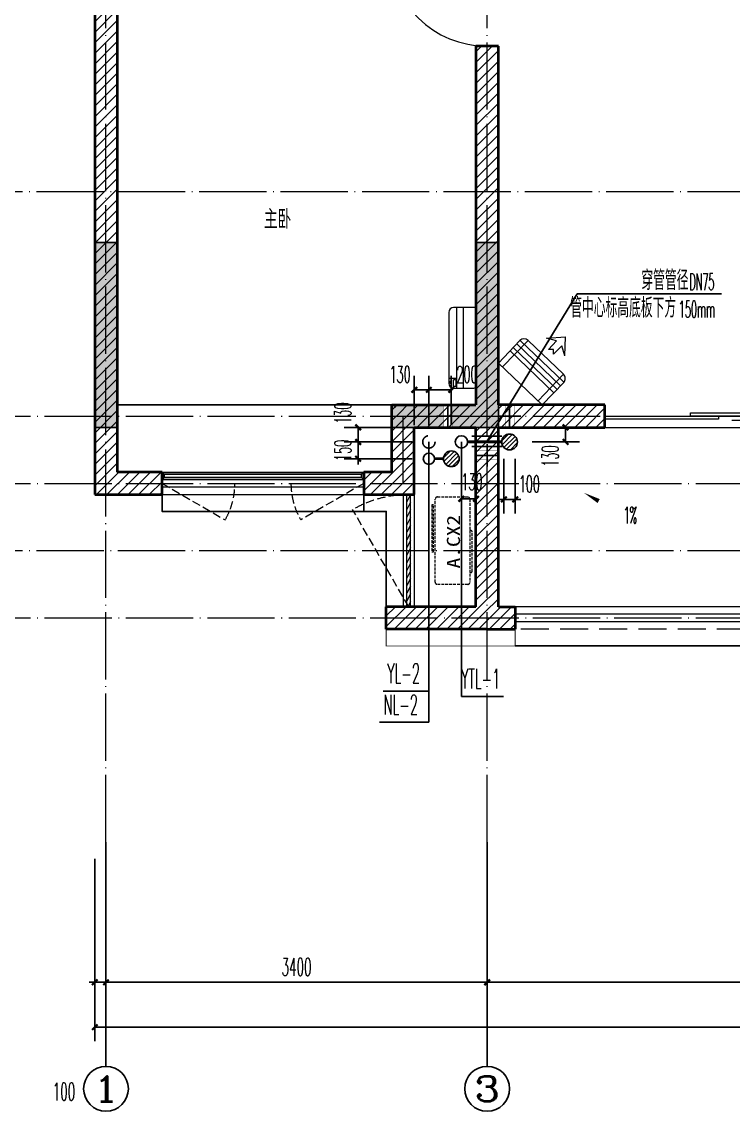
# Model space of a CAD drawing. Extents: x 27938 to 1042331, y -235042 to 1535213.
# Drawn here: x 681665 to 688011, y 130382 to 140100 of the extents above; entities that cross this region are included whole.
import ezdxf
from ezdxf.enums import TextEntityAlignment as Align

# ---------------------------------------------------------------- set-up
doc = ezdxf.new("R2010")
doc.units = 0
doc.header["$LTSCALE"] = 1000
doc.header["$MEASUREMENT"] = 0
doc.linetypes.add('DASH', pattern=[0.35, 0.25, -0.1])
doc.linetypes.add('DOTE', pattern=[2.42, 2, -0.2, 0.02, -0.2])
for name, color, linetype in [('$RECOVER_210609100354-0', 7, 'Continuous'), ('$RECOVER_210609100354-5', 7, 'Continuous'), ('3-栏杆1', 135, 'Continuous'), ('3.5方案汇报，与郭总、侯月琴确定户型_t8$0$2020.03.04 -1安徽标准化洋房户型(UA）_t8_t8$0$看线', 154, 'Continuous'), ('AXIS', 3, 'Continuous'), ('AXIS_TEXT', 4, 'Continuous'), ('COLUMN', 9, 'Continuous'), ('DIM_凝结', 3, 'Continuous'), ('DIM_阳台', 132, 'Continuous'), ('DIM_雨水', 3, 'Continuous'), ('EQUIP_地漏', 7, 'Continuous'), ('PIPE-凝结', 150, 'N'), ('PIPE-阳台', 132, 'YT'), ('PUB_TEXT', 4, 'Continuous'), ('TWT_DIM', 3, 'Continuous'), ('VALVE_不分区给水', 7, 'Continuous'), ('VPIPE-凝结', 150, 'Continuous'), ('VPIPE-阳台', 132, 'YT'), ('VPIPE-雨水', 4, 'DASH'), ('机电标识类', 1, 'Continuous'), ('看线', 251, 'Continuous')]:
    doc.layers.add(name, color=color, linetype=linetype)
for name, color, linetype, lineweight in [('DOTE', 19, 'DOTE', 9), ('PUB_HATCH', 8, 'Continuous', 9), ('WALL', 9, 'Continuous', 40), ('WINDOW', 8, 'Continuous', 15), ('平面-排水沟', 86, 'Continuous', 15), ('平面-栏杆', 135, 'Continuous', 15), ('平面-看线', 45, 'Continuous', 15), ('平面-空调室内机', 176, 'Continuous', 9), ('平面-空调预留孔', 173, 'Continuous', 15), ('空调', 76, 'Continuous', 13)]:
    doc.layers.add(name, color=color, linetype=linetype, lineweight=lineweight)
doc.styles.add('_TCH_AXIS', font='COMPLEX', dxfattribs={"bigfont": 'GBCBIG'})
doc.styles.add('_TCH_DIM', font='SIMPLEX.shx', dxfattribs={"width": 0.6, "oblique": 10, "bigfont": 'hztxt.shx'})
doc.styles.add('_TCH_DIM_T3', font='SIMPLEX.shx', dxfattribs={"width": 0.494118, "bigfont": 'GBCBIG.shx'})
doc.styles.add('_TWT_SERIAL', font='simplex.shx', dxfattribs={"width": 0.6, "oblique": 10, "height": 3, "bigfont": 'aadri.shx'})
doc.styles.add('COMPLEX', font='COMPLEX')
doc.styles.get("Standard").update_dxf_attribs({"font": 'gbenor.shx', "bigfont": 'gbcbig.shx'})
doc.styles.add('黑体', font='simhei.ttf')
doc.linetypes.add('N', pattern='A,3,-0.2,["N",Standard,S=0.25,R=0,X=-0.1,Y=-0.115],-0.2', length=3.4)
doc.linetypes.add('YT', pattern='A,3,-0.2,["YT",Standard,S=0.25,R=0,X=-0.1,Y=-0.115],-0.35', length=3.55)
doc.dimstyles.new('_TCH_ARCH&&50', dxfattribs={"dimtxt": 157.5, "dimasz": 50, "dimexe": 125, "dimexo": 150, "dimgap": 58.75, "dimtad": 1, "dimdec": 0, "dimzin": 0, "dimdsep": 46, "dimtxsty": '_TCH_DIM_T3', "dimblk": 'ARCHTICK', "dimcen": 0.09, "dimclrt": 7, "dimazin": 0, "dimtfac": 1, "dimtdec": 0, "dimtix": 1, "dimtmove": 2, "dimatfit": 3, "dimldrblk": 'ARCHTICK', "dimfxl": 1, "dimtolj": 1, "dimtzin": 0, "dimarcsym": 0})
doc.dimstyles.new('_TWT_ARCH&&50', dxfattribs={"dimtxt": 148.75, "dimasz": 50, "dimexe": 125, "dimexo": 150, "dimgap": 63.125, "dimtad": 1, "dimdec": 0, "dimzin": 0, "dimdsep": 46, "dimtxsty": '_TCH_DIM_T3', "dimblk": 'ARCHTICK', "dimcen": 0.09, "dimclrt": 7, "dimazin": 2, "dimtfac": 1, "dimtdec": 0, "dimtix": 1, "dimtmove": 2, "dimatfit": 3, "dimfxl": 1, "dimtolj": 1, "dimtzin": 0, "dimarcsym": 0})
pattern_1 = [(45, (0, 47.75), (-47.022601, 47.022601), [])]

# ---------------------------------------------------------------- blocks, each defined once
blk = doc.blocks.new('GFDGDGRDGRDG')
at = {"layer": 'DOTE', "linetype": 'DOTE', "ltscale": 0.3}
for p, q in [((575593.7, 360558.3), (575593.7, 376108.3)), ((578993.7, 360558.3), (578993.7, 368758.3)), ((626393.7, 366358.3), (573593.7, 366358.3)), ((573593.7, 364358.3), (626393.7, 364358.3)), ((578243.7, 363758.3), (578243.7, 364358.3)), ((573593.7, 363758.3), (626393.7, 363758.3)), ((626393.7, 363158.3), (573593.7, 363158.3)), ((573593.7, 362558.3), (626393.7, 362558.3))]:
    blk.add_line(p, q, dxfattribs=at)
blk = doc.blocks.new('HFHFHFHFTF')
at = {"layer": 'PUB_HATCH'}
for points in [[(536216.6, 366523.7), (536416.6, 366523.7), (536416.6, 368173.7), (536216.6, 368173.7)], [(539816.6, 366523.7), (539816.6, 368173.7), (539616.6, 368173.7), (539616.6, 366723.7), (538866.6, 366723.7), (538866.6, 366523.7)]]:
    blk.add_hatch(color=256, dxfattribs=at).paths.add_polyline_path(points)
at = {"layer": 'COLUMN', "color": 8}
for p, q in [((536416.6, 368173.7), (536216.6, 368173.7)), ((536216.6, 368173.7), (536216.6, 366523.7)), ((536416.6, 366523.7), (536416.6, 368173.7)), ((539816.6, 368173.7), (539616.6, 368173.7)), ((539616.6, 368173.7), (539616.6, 366723.7)), ((539816.6, 366523.7), (539816.6, 368173.7)), ((539616.6, 366723.7), (538866.6, 366723.7)), ((538866.6, 366723.7), (538866.6, 366523.7)), ((536216.6, 366523.7), (536416.6, 366523.7)), ((538866.6, 366523.7), (539816.6, 366523.7))]:
    blk.add_line(p, q, dxfattribs=at)
blk = doc.blocks.new('DSFDS')
at = {"layer": '3-栏杆1', "color": 0}
for p, q in [((490702.7, 517230.7), (490682.5, 517248.5)), ((490682.5, 517248.5), (490702.7, 517230.7)), ((490682.5, 517181.5), (490702.7, 517201.4)), ((492462.2, 517230.6), (490702.7, 517230.7)), ((490702.7, 517230.7), (490702.7, 517201.4)), ((490702.7, 517201.4), (492462.2, 517201.3)), ((492462.2, 517230.7), (492482.5, 517248.5)), ((492482.5, 517248.5), (492462.2, 517230.7)), ((492462.2, 517230.7), (492462.2, 517201.4)), ((492462.2, 517201.4), (492482.5, 517181.5)), ((492482.5, 517181.5), (492462.2, 517201.4))]:
    blk.add_line(p, q, dxfattribs=at)
blk = doc.blocks.new('dongkong')
at = {"color": 0}
blk.add_wipeout([(-603756, 210771), (-603756, 210570.8), (-603836, 210570.8), (-603836, 210771)], dxfattribs=at)
at = {"layer": '机电标识类', "color": 0, "linetype": 'DASH', "ltscale": 400}
for p, q in [((-603796, 210771), (-603796, 210570.8)), ((-603896, 210670.7), (-603696, 210670.7))]:
    blk.add_line(p, q, dxfattribs=at)
at = {"layer": '空调', "color": 0, "linetype": 'DASH', "const_width": 2}
blk.add_lwpolyline([(-603756, 210771), (-603756, 210570.8), (-603836, 210570.8), (-603836, 210771)], close=True, dxfattribs=at)
blk = doc.blocks.new('ferre')
at = {"layer": '平面-空调预留孔', "color": 0, "linetype": 'DASH', "ltscale": 0.1}
for p, q in [((93392.7, 115403.5), (93392.7, 115393.5)), ((93402.7, 115383.5), (93755.6, 115383.5)), ((93765.6, 115393.5), (93765.6, 115403.5))]:
    blk.add_line(p, q, dxfattribs=at)
blk.add_lwpolyline([(93996.7, 115742.6), (93576.8, 115742.6), (93576.8, 115727.5), (93996.7, 115727.5)], close=True, dxfattribs=at)
blk.add_lwpolyline([(94045.9, 115403.5), (93305.9, 115403.5, -0.414214), (93285.9, 115423.5), (93285.9, 115693.5, -0.414214), (93305.9, 115713.5), (94045.9, 115713.5, -0.414214), (94065.9, 115693.5), (94065.9, 115423.5, -0.414214)], format="xyb", close=True, dxfattribs=at)
for centre, start, end in [((93402.7, 115393.5), 180, 270), ((93755.6, 115393.5), 270, 0)]:
    blk.add_arc(centre, 10, start, end, dxfattribs=at)
at = {"layer": '平面-空调预留孔', "color": 0, "linetype": 'DASH', "ltscale": 0.1, "style": '黑体', "width": 1.2}
blk.add_text('A.CX2', height=117.05, dxfattribs=at).set_placement((93428.3, 115492.1))
blk = doc.blocks.new('fergve')
at = {"layer": '平面-空调预留孔', "color": 8, "linetype": 'DASH', "ltscale": 0.1}
blk.add_blockref('ferre', (25670, -60415.8), dxfattribs=at)
blk = doc.blocks.new('A$C001338C2')
at = {"color": 0}
for p, q in [((0, 249), (0, 22)), ((845, 304), (55, 304)), ((109, 215), (109, 304)), ((900, 22), (900, 249)), ((22, 0), (878, 0))]:
    blk.add_line(p, q, dxfattribs=at)
at = {"color": 0, "lineweight": 5}
for p, q in [((900, 215), (0, 215)), ((900, 143), (0, 143))]:
    blk.add_line(p, q, dxfattribs=at)
at = {"color": 0}
for points in [[(89, 226), (22, 226, -0.414214), (17, 232), (17, 243, -0.414214), (22, 249), (89, 249, -0.414214), (95, 243), (95, 232, -0.414214)], [(73, 275), (57, 275, -0.414214), (51, 281), (51, 283, -0.414214), (57, 289), (73, 289, -0.414214), (79, 283), (79, 281, -0.414214)]]:
    blk.add_lwpolyline(points, format="xyb", close=True, dxfattribs=at)
for centre, radius, start, end in [((55, 249), 55, 90, 180), ((845, 249), 55, 360, 90), ((22, 22), 22, 180, 270), ((878, 22), 22, 270, 360)]:
    blk.add_arc(centre, radius, start, end, dxfattribs=at)
blk = doc.blocks.new('dasdasf1sa2f31as32f')
at = {"color": 0}
for p, q in [((-116, 585.6), (43.3, 640.5)), ((-22.8, 585.5), (-116, 585.6)), ((-22.8, 585.5), (-73.4, 493.2)), ((82.7, 476.6), (43.3, 640.5)), ((-473.5, 259.7), (-339.5, 504)), ((-269.8, 524.3), (-427.7, 236.5)), ((134.6, 245.5), (-338.8, 505.1)), ((-269.8, 524.3), (113.7, 314)), ((-31.3, 504.4), (-73.4, 493.2)), ((-18.1, 462.9), (-31.3, 504.4)), ((32.4, 555.1), (-18.1, 462.9)), ((82.7, 476.6), (32.4, 555.1)), ((72.3, 131.9), (-401.1, 391.6)), ((92.6, 168.8), (-380.9, 428.5)), ((114.7, 208.4), (-359.1, 468.2)), ((113.7, 314), (-44.2, 26.2)), ((0, 0), (-473.5, 259.7)), ((134, 244.4), (0, 0))]:
    blk.add_line(p, q, dxfattribs=at)
for centre, start, end in [((-294.5, 479.4), 61.25933, 151.25933), ((89, 269), 331.25933, 61.25933)]:
    blk.add_arc(centre, 51.3, start, end, dxfattribs=at)
blk = doc.blocks.new('$VALVE$00000533')
at = {"ltscale": 0.5, "const_width": 25}
for points in [[(-225, 75), (225, 75)], [(-225, -75), (225, -75)]]:
    blk.add_lwpolyline(points, dxfattribs=at)
blk = doc.blocks.new('_ArchTick')
at = {"color": 0, "linetype": 'ByBlock', "const_width": 0.4}
blk.add_lwpolyline([(-0.5, -0.5), (0.5, 0.5)], dxfattribs=at)
blk = doc.blocks.new('*D414')
at = {"layer": 'Defpoints', "color": 0}
for p in [(686066.6, 136482.2), (686515.8, 136482.2), (686066.6, 136352.3)]:
    blk.add_point(p, dxfattribs=at)
at = {"layer": 'TWT_DIM', "color": 0, "lineweight": -2}
for p, q in [((686216.6, 136482.2), (686640.8, 136482.2)), ((686515.8, 136352.3), (686515.8, 136482.2)), ((686216.6, 136352.3), (686640.8, 136352.3))]:
    blk.add_line(p, q, dxfattribs=at)
at = {"layer": 'TWT_DIM', "color": 0, "lineweight": -2, "xscale": 50, "yscale": 50, "zscale": 50}
for p, rotation in [((686515.8, 136482.2), 90), ((686515.8, 136352.3), 270)]:
    blk.add_blockref('_ArchTick', p, dxfattribs=dict(at, rotation=rotation))
at = {"layer": 'TWT_DIM', "color": 7, "insert": (686378.3, 136225.7), "char_height": 148.75, "attachment_point": 5, "rotation": 90, "style": '_TCH_DIM_T3'}
blk.add_mtext('\\A1;130', dxfattribs=at)
blk = doc.blocks.new('*D415')
at = {"layer": 'Defpoints', "color": 0}
for p in [(685966.6, 136352.3), (686066.6, 136352.3), (686066.6, 135839.8)]:
    blk.add_point(p, dxfattribs=at)
at = {"layer": 'TWT_DIM', "color": 0, "lineweight": -2}
for p, q in [((685966.6, 136202.3), (685966.6, 135714.8)), ((686066.6, 136202.3), (686066.6, 135714.8)), ((685966.6, 135839.8), (685916.6, 135839.8)), ((685966.6, 135839.8), (686066.6, 135839.8)), ((686066.6, 135839.8), (686116.6, 135839.8))]:
    blk.add_line(p, q, dxfattribs=at)
at = {"layer": 'TWT_DIM', "color": 0, "lineweight": -2, "xscale": 50, "yscale": 50, "zscale": 50}
blk.add_blockref('_ArchTick', (685966.6, 135839.8), dxfattribs=at)
at = {"layer": 'TWT_DIM', "color": 0, "lineweight": -2, "xscale": 50, "yscale": 50, "zscale": 50, "rotation": 180}
blk.add_blockref('_ArchTick', (686066.6, 135839.8), dxfattribs=at)
at = {"layer": 'TWT_DIM', "color": 7, "insert": (686193.2, 135977.3), "char_height": 148.75, "attachment_point": 5, "style": '_TCH_DIM_T3'}
blk.add_mtext('\\A1;100', dxfattribs=at)
blk = doc.blocks.new('*D416')
at = {"layer": 'Defpoints', "color": 0}
for p in [(685586.6, 136352.3), (685716.6, 136352.3), (685716.6, 135844.8)]:
    blk.add_point(p, dxfattribs=at)
at = {"layer": 'TWT_DIM', "color": 0, "lineweight": -2}
for p, q in [((685586.6, 136202.3), (685586.6, 135719.8)), ((685716.6, 136202.3), (685716.6, 135719.8)), ((685586.6, 135844.8), (685716.6, 135844.8))]:
    blk.add_line(p, q, dxfattribs=at)
at = {"layer": 'TWT_DIM', "color": 0, "lineweight": -2, "xscale": 50, "yscale": 50, "zscale": 50, "rotation": 180}
blk.add_blockref('_ArchTick', (685586.6, 135844.8), dxfattribs=at)
at = {"layer": 'TWT_DIM', "color": 0, "lineweight": -2, "xscale": 50, "yscale": 50, "zscale": 50}
blk.add_blockref('_ArchTick', (685716.6, 135844.8), dxfattribs=at)
at = {"layer": 'TWT_DIM', "color": 7, "insert": (685681.2, 135997.9), "char_height": 148.75, "attachment_point": 5, "style": '_TCH_DIM_T3'}
blk.add_mtext('\\A1;130', dxfattribs=at)
blk = doc.blocks.new('*D417')
at = {"layer": 'Defpoints', "color": 0}
for p in [(685496.6, 136817.1), (685296.6, 136352.3), (685496.6, 136352.3)]:
    blk.add_point(p, dxfattribs=at)
at = {"layer": 'TWT_DIM', "color": 0, "lineweight": -2}
for p, q in [((685296.6, 136502.3), (685296.6, 136942.1)), ((685496.6, 136502.3), (685496.6, 136942.1)), ((685296.6, 136817.1), (685496.6, 136817.1))]:
    blk.add_line(p, q, dxfattribs=at)
at = {"layer": 'TWT_DIM', "color": 0, "lineweight": -2, "xscale": 50, "yscale": 50, "zscale": 50, "rotation": 180}
blk.add_blockref('_ArchTick', (685296.6, 136817.1), dxfattribs=at)
at = {"layer": 'TWT_DIM', "color": 0, "lineweight": -2, "xscale": 50, "yscale": 50, "zscale": 50}
blk.add_blockref('_ArchTick', (685496.6, 136817.1), dxfattribs=at)
at = {"layer": 'TWT_DIM', "color": 7, "insert": (685636.7, 136954.6), "char_height": 148.75, "attachment_point": 5, "style": '_TCH_DIM_T3'}
blk.add_mtext('\\A1;200', dxfattribs=at)
blk = doc.blocks.new('*D418')
at = {"layer": 'Defpoints', "color": 0}
for p in [(685296.6, 136817.1), (685166.6, 136352.3), (685296.6, 136352.3)]:
    blk.add_point(p, dxfattribs=at)
at = {"layer": 'TWT_DIM', "color": 0, "lineweight": -2}
for p, q in [((685166.6, 136502.3), (685166.6, 136942.1)), ((685296.6, 136502.3), (685296.6, 136942.1)), ((685166.6, 136817.1), (685296.6, 136817.1))]:
    blk.add_line(p, q, dxfattribs=at)
at = {"layer": 'TWT_DIM', "color": 0, "lineweight": -2, "xscale": 50, "yscale": 50, "zscale": 50, "rotation": 180}
blk.add_blockref('_ArchTick', (685166.6, 136817.1), dxfattribs=at)
at = {"layer": 'TWT_DIM', "color": 0, "lineweight": -2, "xscale": 50, "yscale": 50, "zscale": 50}
blk.add_blockref('_ArchTick', (685296.6, 136817.1), dxfattribs=at)
at = {"layer": 'TWT_DIM', "color": 7, "insert": (685040, 136954.6), "char_height": 148.75, "attachment_point": 5, "style": '_TCH_DIM_T3'}
blk.add_mtext('\\A1;130', dxfattribs=at)
blk = doc.blocks.new('*D419')
at = {"layer": 'Defpoints', "color": 0}
for p in [(684665.6, 136352.3), (685296.6, 136352.3), (685296.6, 136202.3)]:
    blk.add_point(p, dxfattribs=at)
at = {"layer": 'TWT_DIM', "color": 0, "lineweight": -2}
for p, q in [((685146.6, 136352.3), (684540.6, 136352.3)), ((684665.6, 136352.3), (684665.6, 136402.3)), ((684665.6, 136202.3), (684665.6, 136352.3)), ((685146.6, 136202.3), (684540.6, 136202.3)), ((684665.6, 136202.3), (684665.6, 136152.3))]:
    blk.add_line(p, q, dxfattribs=at)
at = {"layer": 'TWT_DIM', "color": 0, "lineweight": -2, "xscale": 50, "yscale": 50, "zscale": 50}
for p, rotation in [((684665.6, 136352.3), 270), ((684665.6, 136202.3), 90)]:
    blk.add_blockref('_ArchTick', p, dxfattribs=dict(at, rotation=rotation))
at = {"layer": 'TWT_DIM', "color": 7, "insert": (684528.1, 136277.3), "char_height": 148.75, "attachment_point": 5, "rotation": 90, "style": '_TCH_DIM_T3'}
blk.add_mtext('\\A1;150', dxfattribs=at)
blk = doc.blocks.new('*D420')
at = {"layer": 'Defpoints', "color": 0}
for p in [(684665.6, 136482.3), (685296.6, 136482.3), (685296.6, 136352.3)]:
    blk.add_point(p, dxfattribs=at)
at = {"layer": 'TWT_DIM', "color": 0, "lineweight": -2}
for p, q in [((685146.6, 136482.3), (684540.6, 136482.3)), ((684665.6, 136352.3), (684665.6, 136482.3)), ((685146.6, 136352.3), (684540.6, 136352.3))]:
    blk.add_line(p, q, dxfattribs=at)
at = {"layer": 'TWT_DIM', "color": 0, "lineweight": -2, "xscale": 50, "yscale": 50, "zscale": 50}
for p, rotation in [((684665.6, 136482.3), 90), ((684665.6, 136352.3), 270)]:
    blk.add_blockref('_ArchTick', p, dxfattribs=dict(at, rotation=rotation))
at = {"layer": 'TWT_DIM', "color": 7, "insert": (684528.1, 136608.9), "char_height": 148.75, "attachment_point": 5, "rotation": 90, "style": '_TCH_DIM_T3'}
blk.add_mtext('\\A1;130', dxfattribs=at)
blk = doc.blocks.new('*D500')
at = {"layer": 'AXIS', "color": 0, "lineweight": -2}
for p, q in [((682316.6, 132632.3), (682316.6, 131407.3)), ((682416.6, 132632.3), (682416.6, 131407.3)), ((682316.6, 131532.3), (682266.6, 131532.3)), ((682316.6, 131532.3), (682416.6, 131532.3)), ((682416.6, 131532.3), (682466.6, 131532.3))]:
    blk.add_line(p, q, dxfattribs=at)
at = {"layer": 'Defpoints', "color": 0}
for p in [(682316.6, 132782.3), (682416.6, 132782.3), (682416.6, 131532.3)]:
    blk.add_point(p, dxfattribs=at)
at = {"layer": 'AXIS', "color": 0, "lineweight": -2, "xscale": 50, "yscale": 50, "zscale": 50}
blk.add_blockref('_ArchTick', (682316.6, 131532.3), dxfattribs=at)
at = {"layer": 'AXIS', "color": 0, "lineweight": -2, "xscale": 50, "yscale": 50, "zscale": 50, "rotation": 180}
blk.add_blockref('_ArchTick', (682416.6, 131532.3), dxfattribs=at)
at = {"layer": 'AXIS', "color": 7, "insert": (682041.6, 130557.3), "char_height": 157.5, "attachment_point": 5, "style": '_TCH_DIM_T3'}
blk.add_mtext('\\A1;100', dxfattribs=at)
blk = doc.blocks.new('*D501')
at = {"layer": 'AXIS', "color": 0, "lineweight": -2}
for p, q in [((682416.6, 132632.3), (682416.6, 131407.3)), ((685816.6, 132632.3), (685816.6, 131407.3)), ((682416.6, 131532.3), (685816.6, 131532.3))]:
    blk.add_line(p, q, dxfattribs=at)
at = {"layer": 'Defpoints', "color": 0}
for p in [(682416.6, 132782.3), (685816.6, 132782.3), (685816.6, 131532.3)]:
    blk.add_point(p, dxfattribs=at)
at = {"layer": 'AXIS', "color": 0, "lineweight": -2, "xscale": 50, "yscale": 50, "zscale": 50, "rotation": 180}
blk.add_blockref('_ArchTick', (682416.6, 131532.3), dxfattribs=at)
at = {"layer": 'AXIS', "color": 0, "lineweight": -2, "xscale": 50, "yscale": 50, "zscale": 50}
blk.add_blockref('_ArchTick', (685816.6, 131532.3), dxfattribs=at)
at = {"layer": 'AXIS', "color": 7, "insert": (684116.6, 131669.8), "char_height": 157.5, "attachment_point": 5, "style": '_TCH_DIM_T3'}
blk.add_mtext('\\A1;3400', dxfattribs=at)
blk = doc.blocks.new('*D502')
at = {"layer": 'AXIS', "color": 0, "lineweight": -2}
for p, q in [((685816.6, 132632.3), (685816.6, 131407.3)), ((691516.6, 132632.3), (691516.6, 131407.3)), ((685816.6, 131532.3), (691516.6, 131532.3))]:
    blk.add_line(p, q, dxfattribs=at)
at = {"layer": 'Defpoints', "color": 0}
for p in [(685816.6, 132782.3), (691516.6, 132782.3), (691516.6, 131532.3)]:
    blk.add_point(p, dxfattribs=at)
at = {"layer": 'AXIS', "color": 0, "lineweight": -2, "xscale": 50, "yscale": 50, "zscale": 50, "rotation": 180}
blk.add_blockref('_ArchTick', (685816.6, 131532.3), dxfattribs=at)
at = {"layer": 'AXIS', "color": 0, "lineweight": -2, "xscale": 50, "yscale": 50, "zscale": 50}
blk.add_blockref('_ArchTick', (691516.6, 131532.3), dxfattribs=at)
at = {"layer": 'AXIS', "color": 7, "insert": (688666.6, 131669.8), "char_height": 157.5, "attachment_point": 5, "style": '_TCH_DIM_T3'}
blk.add_mtext('\\A1;5700', dxfattribs=at)
blk = doc.blocks.new('*D507')
at = {"layer": 'AXIS', "color": 0, "lineweight": -2}
for p, q in [((682316.6, 132632.3), (682316.6, 131007.3)), ((731316.6, 132632.3), (731316.6, 131007.3)), ((682316.6, 131132.3), (731316.6, 131132.3))]:
    blk.add_line(p, q, dxfattribs=at)
at = {"layer": 'Defpoints', "color": 0}
for p in [(682316.6, 132782.3), (731316.6, 132782.3), (731316.6, 131132.3)]:
    blk.add_point(p, dxfattribs=at)
at = {"layer": 'AXIS', "color": 0, "lineweight": -2, "xscale": 50, "yscale": 50, "zscale": 50, "rotation": 180}
blk.add_blockref('_ArchTick', (682316.6, 131132.3), dxfattribs=at)
at = {"layer": 'AXIS', "color": 0, "lineweight": -2, "xscale": 50, "yscale": 50, "zscale": 50}
blk.add_blockref('_ArchTick', (731316.6, 131132.3), dxfattribs=at)
at = {"layer": 'AXIS', "color": 7, "insert": (706816.6, 131269.8), "char_height": 157.5, "attachment_point": 5, "style": '_TCH_DIM_T3'}
blk.add_mtext('\\A1;49000', dxfattribs=at)
blk = doc.blocks.new('_AXISO')
blk.add_circle((0, 0), 0.5)
at = {"layer": 'AXIS_TEXT', "style": 'COMPLEX', "width": 1.041667}
blk.add_attdef('A', text='', height=0.56, dxfattribs=at).set_placement((-0.25, -0.28), (0.25, -0.28), align=Align.FIT)
blk = doc.blocks.new('$TwtSys$00000141')
for p, q in [((-141, 12), (-15, 138)), ((-141, 12), (-15, 138)), ((-131, -53), (53, 131)), ((-131, -53), (53, 131)), ((-100, -100), (100, 100)), ((-100, -100), (100, 100)), ((-49, -131), (131, 49)), ((-49, -131), (131, 49)), ((17, -138), (138, -17)), ((17, -138), (138, -17))]:
    blk.add_line(p, q)
blk.add_circle((0, 0), 141)
blk.add_circle((0, 0), 141)
blk = doc.blocks.new('$WINLIB2D$00000001')
at = {"color": 0}
for points in [[(-0.5, 0.5), (-0.5, -0.5)], [(-0.5, 0.5), (0.5, 0.5)], [(0.5, -0.5), (0.5, 0.5)], [(0.5, 0.1667), (-0.5, 0.1667)], [(0.5, -0.1667), (-0.5, -0.1667)], [(-0.5, -0.5), (0.5, -0.5)]]:
    blk.add_lwpolyline(points, dxfattribs=at)
blk = doc.blocks.new('$DorLib2D$00000138')
at = {"color": 0, "linetype": 'Continuous'}
for p, q in [((-0.2875, 0), (-0.2875, 0.1538)), ((-0.2875, 0.1538), (0, 0.1538)), ((0, 0.1538), (0, 0)), ((0.2875, 0.1538), (0, 0.1538)), ((0.2875, 0), (0.2875, 0.1538)), ((-0.5, -0.1399), (-0.5, 0)), ((-0.5, 0), (-0.2188, 0)), ((0, 0), (-0.2875, 0)), ((-0.2188, 0), (-0.2188, -0.1399)), ((0, 0), (0.2875, 0)), ((0.2188, 0), (0.2188, -0.1399)), ((0.5, 0), (0.2188, 0)), ((0.5, 0), (0.5, -0.1946)), ((0.5, -0.1399), (0.5, 0)), ((-0.2188, -0.1399), (-0.5, -0.1399)), ((0.2188, -0.1399), (0.5, -0.1399)), ((-0.1857, -0.186), (-0.037, -0.186)), ((-0.037, -0.186), (-0.1019, -0.2583)), ((-0.1019, -0.2583), (-0.1019, -0.186)), ((0.1857, -0.186), (0.037, -0.186)), ((0.037, -0.186), (0.1019, -0.2583)), ((0.1019, -0.2583), (0.1019, -0.186))]:
    blk.add_line(p, q, dxfattribs=at)
blk = doc.blocks.new('$DorLib2D$00000001')
for p, q in [((0.45, 0.975), (0.5, 0.975)), ((0.45, 0), (0.45, 0.975)), ((0.5, 0), (0.5, 0.975)), ((0.5, 0), (0.45, 0))]:
    blk.add_line(p, q)
at = {"lineweight": 13}
blk.add_arc((0.475, 0), 0.975, 91.4693, 180, dxfattribs=at)
blk = doc.blocks.new('$WINLIB2D$00000039')
at = {"color": 0}
for points in [[(-0.5, 0.5), (-0.5, -0.5)], [(0.5, 0.5), (-0.5, 0.5)], [(0.5, -0.5), (0.5, 0.5)], [(-0.5, 0.1667), (0.5, 0.1667)], [(-0.3839, -0.1667), (-0.448, 0.1667)], [(-0.3159, -0.1667), (-0.38, 0.1667)], [(-0.2479, -0.1667), (-0.312, 0.1667)], [(-0.1799, -0.1667), (-0.244, 0.1667)], [(-0.1119, -0.1667), (-0.176, 0.1667)], [(-0.0439, -0.1667), (-0.108, 0.1667)], [(0.0241, -0.1667), (-0.04, 0.1667)], [(0.0921, -0.1667), (0.028, 0.1667)], [(0.16, -0.1667), (0.0959, 0.1667)], [(0.228, -0.1667), (0.1639, 0.1667)], [(0.296, -0.1667), (0.2319, 0.1667)], [(0.364, -0.1667), (0.2999, 0.1667)], [(0.432, -0.1667), (0.3679, 0.1667)], [(0.5, -0.1667), (0.4359, 0.1667)], [(-0.4519, -0.1667), (-0.5, 0.0836)], [(-0.5, -0.1667), (0.5, -0.1667)], [(0.5, -0.5), (-0.5, -0.5)]]:
    blk.add_lwpolyline(points, dxfattribs=at)

msp = doc.modelspace()

# ---------------------------------------------------------------- hatches: boundary and pattern name
at = {"layer": '$RECOVER_210609100354-5'}
h = msp.add_hatch(dxfattribs=at)
h.set_pattern_fill('普通砖', color=256, scale=50, style=0)
h.set_pattern_definition(pattern_1)
h.paths.add_polyline_path([(682449.9, 140982.3), (682316.6, 140982.3), (682316.6, 135882.3), (682516.6, 136082.3), (682516.6, 140882.3)])
h = msp.add_hatch(dxfattribs=at)
h.set_pattern_fill('普通砖', color=256, scale=50, style=0)
h.set_pattern_definition(pattern_1)
h.paths.add_polyline_path([(684966.6, 136082.3), (685166.6, 135882.3), (685166.6, 136482.3), (684966.6, 136682.3)])
h = msp.add_hatch(dxfattribs=at)
h.set_pattern_fill('普通砖', color=256, scale=50, style=0)
h.set_pattern_definition(pattern_1)
h.paths.add_polyline_path([(682316.6, 135882.3), (682916.6, 135882.3), (682916.6, 136082.3), (682516.6, 136082.3)])
h = msp.add_hatch(dxfattribs=at)
h.set_pattern_fill('普通砖', color=256, scale=50, style=0)
h.set_pattern_definition(pattern_1)
h.paths.add_polyline_path([(684966.6, 136082.3), (684716.6, 136082.3), (684716.6, 135882.3), (685166.6, 135882.3)])
h = msp.add_hatch(dxfattribs=at)
h.set_pattern_fill('普通砖', color=256, scale=50, style=0)
h.set_pattern_definition(pattern_1)
h.paths.add_polyline_path([(685816.6, 134815.7), (685716.6, 134882.3), (684916.6, 134882.3), (684916.6, 134682.3), (685816.6, 134682.3)])
h = msp.add_hatch(dxfattribs=at)
h.set_pattern_fill('普通砖', color=256, scale=50, style=0)
h.set_pattern_definition(pattern_1)
h.paths.add_polyline_path([(685816.6, 134815.7), (685816.6, 134682.3), (686066.6, 134682.3), (686066.6, 134882.3), (685916.6, 134882.3)])

# ---------------------------------------------------------------- linework, layer by layer
at = {"layer": '$RECOVER_210609100354-0', "color": 8, "const_width": 8}
msp.add_lwpolyline([(684916.6, 134682.3), (684916.6, 134532.3), (686066.6, 134532.3), (686066.6, 134682.3)], dxfattribs=at)
at = {"layer": '3.5方案汇报，与郭总、侯月琴确定户型_t8$0$2020.03.04 -1安徽标准化洋房户型(UA）_t8_t8$0$看线', "color": 8, "ltscale": 10}
msp.add_lwpolyline([(684966.6, 136682.3), (682516.6, 136682.3)], dxfattribs=at)
at = {"layer": 'AXIS'}
for p, q in [((682416.6, 132782.3), (682416.6, 130782.3)), ((685816.6, 132782.3), (685816.6, 130782.3))]:
    msp.add_line(p, q, dxfattribs=at)
at = {"layer": 'DIM_凝结'}
for p, q in [((686618.5, 137672), (687905.6, 137672)), ((685296.6, 136202.3), (685296.6, 133851.8)), ((685296.6, 133851.8), (684857.6, 133851.8))]:
    msp.add_line(p, q, dxfattribs=at)
at = {"layer": 'DIM_阳台'}
for p, q in [((685586.6, 136352.3), (685586.6, 134082.2)), ((685586.6, 134082.2), (685962.9, 134082.2))]:
    msp.add_line(p, q, dxfattribs=at)
at = {"layer": 'DIM_雨水'}
for p, q in [((685296.6, 136352.3), (685296.6, 134130.6)), ((685296.6, 134130.6), (684890.2, 134130.6))]:
    msp.add_line(p, q, dxfattribs=at)
at = {"layer": 'PIPE-凝结', "ltscale": 0.5, "const_width": 22.5}
msp.add_lwpolyline([(685346.6, 136202.3), (685426.1, 136202.3)], dxfattribs=at)
at = {"layer": 'VPIPE-凝结'}
msp.add_circle((685296.6, 136202.3), 50, dxfattribs=at)
at = {"layer": 'VPIPE-阳台'}
msp.add_circle((685586.6, 136352.3), 55, dxfattribs=at)
at = {"layer": 'VPIPE-雨水'}
msp.add_circle((685296.6, 136352.3), 55, dxfattribs=at)
at = {"layer": 'WALL', "color": 8}
for p, q in [((682316.6, 140982.3), (682316.6, 135882.3)), ((682516.6, 140882.3), (682516.6, 136082.3)), ((685916.6, 139882.3), (685716.6, 139882.3)), ((685716.6, 139882.3), (685716.6, 136682.3)), ((684966.6, 136082.3), (684966.6, 136682.3)), ((686866.6, 136482.3), (686866.6, 136682.3)), ((685166.6, 135882.3), (685166.6, 136482.3)), ((682916.6, 136082.3), (682516.6, 136082.3)), ((682916.6, 135882.3), (682916.6, 136082.3)), ((684966.6, 136082.3), (684716.6, 136082.3)), ((684716.6, 136082.3), (684716.6, 135882.3)), ((682316.6, 135882.3), (682916.6, 135882.3)), ((684716.6, 135882.3), (685166.6, 135882.3)), ((685716.6, 134882.3), (684916.6, 134882.3)), ((684916.6, 134682.3), (684916.6, 134882.3)), ((685916.6, 134882.3), (686066.6, 134882.3)), ((686066.6, 134882.3), (686066.6, 134682.3)), ((685816.6, 134682.3), (684916.6, 134682.3)), ((685816.6, 134682.3), (686066.6, 134682.3))]:
    msp.add_line(p, q, dxfattribs=at)
at = {"layer": 'WINDOW', "color": 8}
msp.add_line((686866.6, 136482.3), (690466.6, 136482.3), dxfattribs=at)
at = {"layer": 'WINDOW', "color": 8, "linetype": 'DASH', "ltscale": 0.3}
for points in [[(682916.6, 135982.3), (683479.7, 135657.7, 0.131485), (683566.6, 135982.3)], [(682916.6, 135982.3), (683479.7, 135657.7, 0.131485), (683566.6, 135982.3)], [(684716.6, 135982.3), (684153.5, 135657.7, -0.131485), (684066.6, 135982.3)], [(684716.6, 135982.3), (684153.5, 135657.7, -0.131485), (684066.6, 135982.3)], [(685116.6, 134882.3), (684616.6, 135748.4, -0.131652), (685116.6, 135882.3)], [(685116.6, 134882.3), (684616.6, 135748.4, -0.131652), (685116.6, 135882.3)]]:
    msp.add_lwpolyline(points, format="xyb", dxfattribs=at)
at = {"layer": '平面-排水沟', "color": 8}
msp.add_lwpolyline([(686977.7, 135731, 0, 0, 0), (686680.4, 135898.5, 0, 40, 0), (686811.1, 135824.9, 0, 0, 0)], format="xyseb", dxfattribs=at)
at = {"layer": '平面-栏杆', "color": 8}
for points in [[(690566.6, 134815.7), (686066.6, 134815.7)], [(690566.6, 134749), (686066.6, 134749)]]:
    msp.add_lwpolyline(points, dxfattribs=at)
at = {"layer": '平面-看线', "color": 8}
msp.add_lwpolyline([(690566.6, 134882.3), (686066.6, 134882.3)], dxfattribs=at)
at = {"layer": '平面-看线', "color": 8, "linetype": 'DASH'}
msp.add_lwpolyline([(690566.6, 134682.3), (686066.6, 134682.3)], dxfattribs=at)
at = {"layer": '看线', "color": 8, "ltscale": 0.5}
for points in [[(682916.6, 135882.3), (682916.6, 135732.3), (684916.6, 135732.3), (684916.6, 134882.3)], [(682916.6, 135882.3), (682916.6, 135732.3), (684716.6, 135732.3), (684716.6, 135882.3)], [(686066.6, 134532.3), (690566.6, 134532.3)]]:
    msp.add_lwpolyline(points, dxfattribs=at)

# ---------------------------------------------------------------- block references
at = {"color": 8}
msp.add_blockref('HFHFHFHFTF', (146100, -230041.4), dxfattribs=at)
at = {"color": 8, "rotation": 90}
msp.add_blockref('fergve', (740650.7, 16125.5), dxfattribs=at)
at = {"layer": '3-栏杆1', "color": 8}
msp.add_blockref('DSFDS', (192234.1, -381166.1), dxfattribs=at)
at = {"layer": '3.5方案汇报，与郭总、侯月琴确定户型_t8$0$2020.03.04 -1安徽标准化洋房户型(UA）_t8_t8$0$看线', "ltscale": 10}
msp.add_blockref('GFDGDGRDGRDG', (106822.9, -227776), dxfattribs=at)
at = {"layer": 'AXIS'}
ref = msp.add_blockref('_AXISO', (682416.6, 130582.3), dxfattribs=dict(at, xscale=400, yscale=400, zscale=400))
ref.add_attrib('A', '1', dxfattribs={"layer": 'AXIS_TEXT', "height": 226.3, "style": '_TCH_AXIS', "width": 2.333333}).set_placement((682303.4, 130469.2), (682529.7, 130469.2), align=Align.FIT)
ref = msp.add_blockref('_AXISO', (685816.6, 130582.3), dxfattribs=dict(at, xscale=400, yscale=400, zscale=400))
ref.add_attrib('A', '3', dxfattribs={"layer": 'AXIS_TEXT', "height": 226.3, "style": '_TCH_AXIS', "width": 1.5}).set_placement((685703.4, 130469.2), (685929.7, 130469.2), align=Align.FIT)
at = {"layer": 'EQUIP_地漏', "xscale": 0.5, "yscale": 0.5, "zscale": 0.5, "rotation": 180}
msp.add_blockref('$TwtSys$00000141', (685496.6, 136202.3), dxfattribs=at)
at = {"layer": 'WINDOW', "color": 8}
for name, p, xscale, yscale, zscale, rotation in [('$DorLib2D$00000001', (685816.6, 140332.3), -900, -900, -900, 270.0000000020753), ('$DorLib2D$00000138', (688666.6, 136582.3), -3600, 199.9999999990687, -3600, 359.9999999997777), ('$WINLIB2D$00000001', (683816.6, 135982.3), 1800, -199.9999999990687, 1800, 359.9999999997785), ('$WINLIB2D$00000039', (685116.6, 135382.3), -1000, -100, -1000, 270)]:
    msp.add_blockref(name, p, dxfattribs=dict(at, xscale=xscale, yscale=yscale, zscale=zscale, rotation=rotation))
at = {"layer": '平面-空调预留孔', "color": 8, "xscale": 0.800000000046565, "yscale": 0.800000000046565, "zscale": 0.800000000046565, "rotation": 90.00000023343016}
msp.add_blockref('A$C001338C2', (685716.5, 136832.3), dxfattribs=at)

# ---------------------------------------------------------------- texts
at = {"layer": 'DIM_凝结', "color": 7}
for s, height, style, width, p in [('穿管管径', 175, '_TCH_DIM', 0.6, (687192.1, 137707)), ('DN75', 148.75, '_TCH_DIM', 0.423529, (687619.4, 137707)), ('管中心标高底板下方', 175, '_TCH_DIM', 0.6, (686557.5, 137462)), ('150mm', 148.75, '_TCH_DIM', 0.423529, (687526.4, 137462)), ('NL-2', 175, '_TWT_SERIAL', 0.48, (684892.6, 133921.8))]:
    msp.add_text(s, height=height, dxfattribs=dict(at, style=style, width=width)).set_placement(p)
at = {"layer": 'DIM_阳台', "color": 7, "style": '_TWT_SERIAL', "width": 0.48}
msp.add_text('YTL-1', height=175, dxfattribs=at).set_placement((685583.9, 134152.2))
at = {"layer": 'DIM_雨水', "color": 7, "style": '_TWT_SERIAL', "width": 0.48}
msp.add_text('YL-2', height=175, dxfattribs=at).set_placement((684925.2, 134200.6))
at = {"layer": 'PUB_TEXT', "color": 8}
msp.add_text('主卧', height=168.79, dxfattribs=at).set_placement((683825.7, 138254.5))
at = {"layer": '平面-排水沟', "color": 8, "style": '_TCH_DIM', "width": 0.423529}
msp.add_text('1%', height=148.75, dxfattribs=at).set_placement((687034.5, 135624.7))

# ---------------------------------------------------------------- dimensions: what is measured, and where the dimension line sits
at = {"layer": 'AXIS'}
dim = msp.add_linear_dim(base=(682416.6, 131532.3), p1=(682316.6, 132782.3), p2=(682416.6, 132782.3), angle=0, dimstyle='_TCH_ARCH&&50', dxfattribs=at)
dim.commit()
dim.dimension.update_dxf_attribs({"geometry": '*D500', "text_midpoint": (682041.6, 130557.3), "dimtype": 129})
for p1, p2, distance, picture, middle in [((682316.6, 132782.3), (731316.6, 132782.3), -1650, '*D507', (706816.6, 131269.8)), ((682416.6, 132782.3), (685816.6, 132782.3), -1250, '*D501', (684116.6, 131669.8)), ((685816.6, 132782.3), (691516.6, 132782.3), -1250, '*D502', (688666.6, 131669.8))]:
    dim = msp.add_aligned_dim(p1=p1, p2=p2, distance=distance, dimstyle='_TCH_ARCH&&50', dxfattribs=at)
    dim.commit()
    dim.dimension.update_dxf_attribs({"geometry": picture, "text_midpoint": middle})
at = {"layer": 'TWT_DIM'}
dim = msp.add_linear_dim(base=(684665.6, 136482.3), p1=(685296.6, 136352.3), p2=(685296.6, 136482.3), angle=90, dimstyle='_TWT_ARCH&&50', dxfattribs=at)
dim.commit()
dim.dimension.update_dxf_attribs({"geometry": '*D420', "text_midpoint": (684528.1, 136608.9), "dimtype": 129})
dim = msp.add_aligned_dim(p1=(685296.6, 136202.3), p2=(685296.6, 136352.3), distance=630.9, dimstyle='_TWT_ARCH&&50', dxfattribs=at)
dim.commit()
dim.dimension.update_dxf_attribs({"geometry": '*D419', "text_midpoint": (684528.1, 136277.3)})

# ---------------------------------------------------------------- next in the draw order: block references
at = {"layer": '平面-空调室内机', "color": 8, "ltscale": 0.3, "xscale": -1, "rotation": 180}
msp.add_blockref('dongkong', (1289262.5, 347253.1), dxfattribs=at)
at = {"layer": '平面-空调室内机', "color": 8, "ltscale": 0.3}
for p, rotation in [((82220.5, 347253.1), 180), ((896487.3, 740028.4), 89.99999999999999)]:
    msp.add_blockref('dongkong', p, dxfattribs=dict(at, rotation=rotation))

# ---------------------------------------------------------------- next in the draw order: hatches: boundary and pattern name
at = {"layer": '$RECOVER_210609100354-5'}
h = msp.add_hatch(dxfattribs=at)
h.set_pattern_fill('普通砖', color=256, scale=50, style=0)
h.set_pattern_definition(pattern_1)
h.paths.add_polyline_path([(685916.6, 136682.3), (685916.6, 139882.3), (685716.6, 139882.3), (685716.6, 136682.3), (685816.6, 136582.3)])
h = msp.add_hatch(dxfattribs=at)
h.set_pattern_fill('普通砖', color=256, scale=50, style=0)
h.set_pattern_definition(pattern_1)
h.paths.add_polyline_path([(685916.6, 136482.3), (686866.6, 136482.3), (686866.6, 136682.3), (685916.6, 136682.3), (685816.6, 136582.3)])
h = msp.add_hatch(dxfattribs=at)
h.set_pattern_fill('普通砖', color=256, scale=50, style=0)
h.set_pattern_definition(pattern_1)
h.paths.add_polyline_path([(685816.6, 134815.7), (685916.6, 134882.3), (685916.6, 136482.3), (685816.6, 136582.3), (685716.6, 136482.3), (685716.6, 134882.3)])

# ---------------------------------------------------------------- next in the draw order: linework, layer by layer
at = {"layer": 'DIM_凝结'}
msp.add_line((685814, 136357.5), (686618.5, 137672), dxfattribs=at)
at = {"layer": 'PIPE-阳台', "ltscale": 0.5, "const_width": 27.5}
msp.add_lwpolyline([(685641.6, 136352.3), (685946.1, 136352.3)], dxfattribs=at)
at = {"layer": 'WALL', "color": 8}
for p, q in [((685916.6, 136682.3), (685916.6, 139882.3)), ((686866.6, 136682.3), (685916.6, 136682.3)), ((685716.6, 134882.3), (685716.6, 136482.3)), ((685916.6, 134882.3), (685916.6, 136482.3)), ((685916.6, 136482.3), (686866.6, 136482.3))]:
    msp.add_line(p, q, dxfattribs=at)

# ---------------------------------------------------------------- next in the draw order: block references
at = {"layer": 'EQUIP_地漏', "xscale": 0.5, "yscale": 0.5, "zscale": 0.5, "rotation": 180}
msp.add_blockref('$TwtSys$00000141', (686016.6, 136352.3), dxfattribs=at)
at = {"layer": 'VALVE_不分区给水', "xscale": -0.6, "yscale": -0.6, "zscale": 0.6}
msp.add_blockref('$VALVE$00000533', (685814, 136357.5), dxfattribs=at)
at = {"layer": '平面-空调室内机', "color": 8, "ltscale": 0.3, "rotation": 180}
msp.add_blockref('dongkong', (81670.4, 347253.1), dxfattribs=at)
at = {"layer": '平面-空调预留孔', "color": 8, "rotation": 344.9999999966897}
msp.add_blockref('dasdasf1sa2f31as32f', (686306.7, 136682.3), dxfattribs=at)

# ---------------------------------------------------------------- next in the draw order: dimensions: what is measured, and where the dimension line sits
at = {"layer": 'TWT_DIM'}
for base, p1, p2, angle, picture, middle in [((686515.8, 136482.2), (686066.6, 136352.3), (686066.6, 136482.2), 90, '*D414', (686378.3, 136225.7)), ((685716.6, 135844.8), (685586.6, 136352.3), (685716.6, 136352.3), 0, '*D416', (685681.2, 135997.9)), ((686066.6, 135839.8), (685966.6, 136352.3), (686066.6, 136352.3), 0, '*D415', (686193.2, 135977.3))]:
    dim = msp.add_linear_dim(base=base, p1=p1, p2=p2, angle=angle, dimstyle='_TWT_ARCH&&50', dxfattribs=at)
    dim.commit()
    dim.dimension.update_dxf_attribs({"geometry": picture, "text_midpoint": middle, "dimtype": 129})

# ---------------------------------------------------------------- next in the draw order: hatches: boundary and pattern name
at = {"layer": '$RECOVER_210609100354-5'}
h = msp.add_hatch(dxfattribs=at)
h.set_pattern_fill('普通砖', color=256, scale=50, style=0)
h.set_pattern_definition(pattern_1)
h.paths.add_polyline_path([(684966.6, 136682.3), (685166.6, 136482.3), (685716.6, 136482.3), (685816.6, 136582.3), (685716.6, 136682.3)])

# ---------------------------------------------------------------- next in the draw order: linework, layer by layer
at = {"layer": 'WALL', "color": 8}
for p, q in [((684966.6, 136682.3), (685716.6, 136682.3)), ((685166.6, 136482.3), (685716.6, 136482.3))]:
    msp.add_line(p, q, dxfattribs=at)

# ---------------------------------------------------------------- next in the draw order: dimensions: what is measured, and where the dimension line sits
at = {"layer": 'TWT_DIM'}
for base, p1, p2, picture, middle in [((685296.6, 136817.1), (685166.6, 136352.3), (685296.6, 136352.3), '*D418', (685040, 136954.6)), ((685496.6, 136817.1), (685296.6, 136352.3), (685496.6, 136352.3), '*D417', (685636.7, 136954.6))]:
    dim = msp.add_linear_dim(base=base, p1=p1, p2=p2, angle=0, dimstyle='_TWT_ARCH&&50', dxfattribs=at)
    dim.commit()
    dim.dimension.update_dxf_attribs({"geometry": picture, "text_midpoint": middle, "dimtype": 129})

doc.saveas('drawing.dxf')
